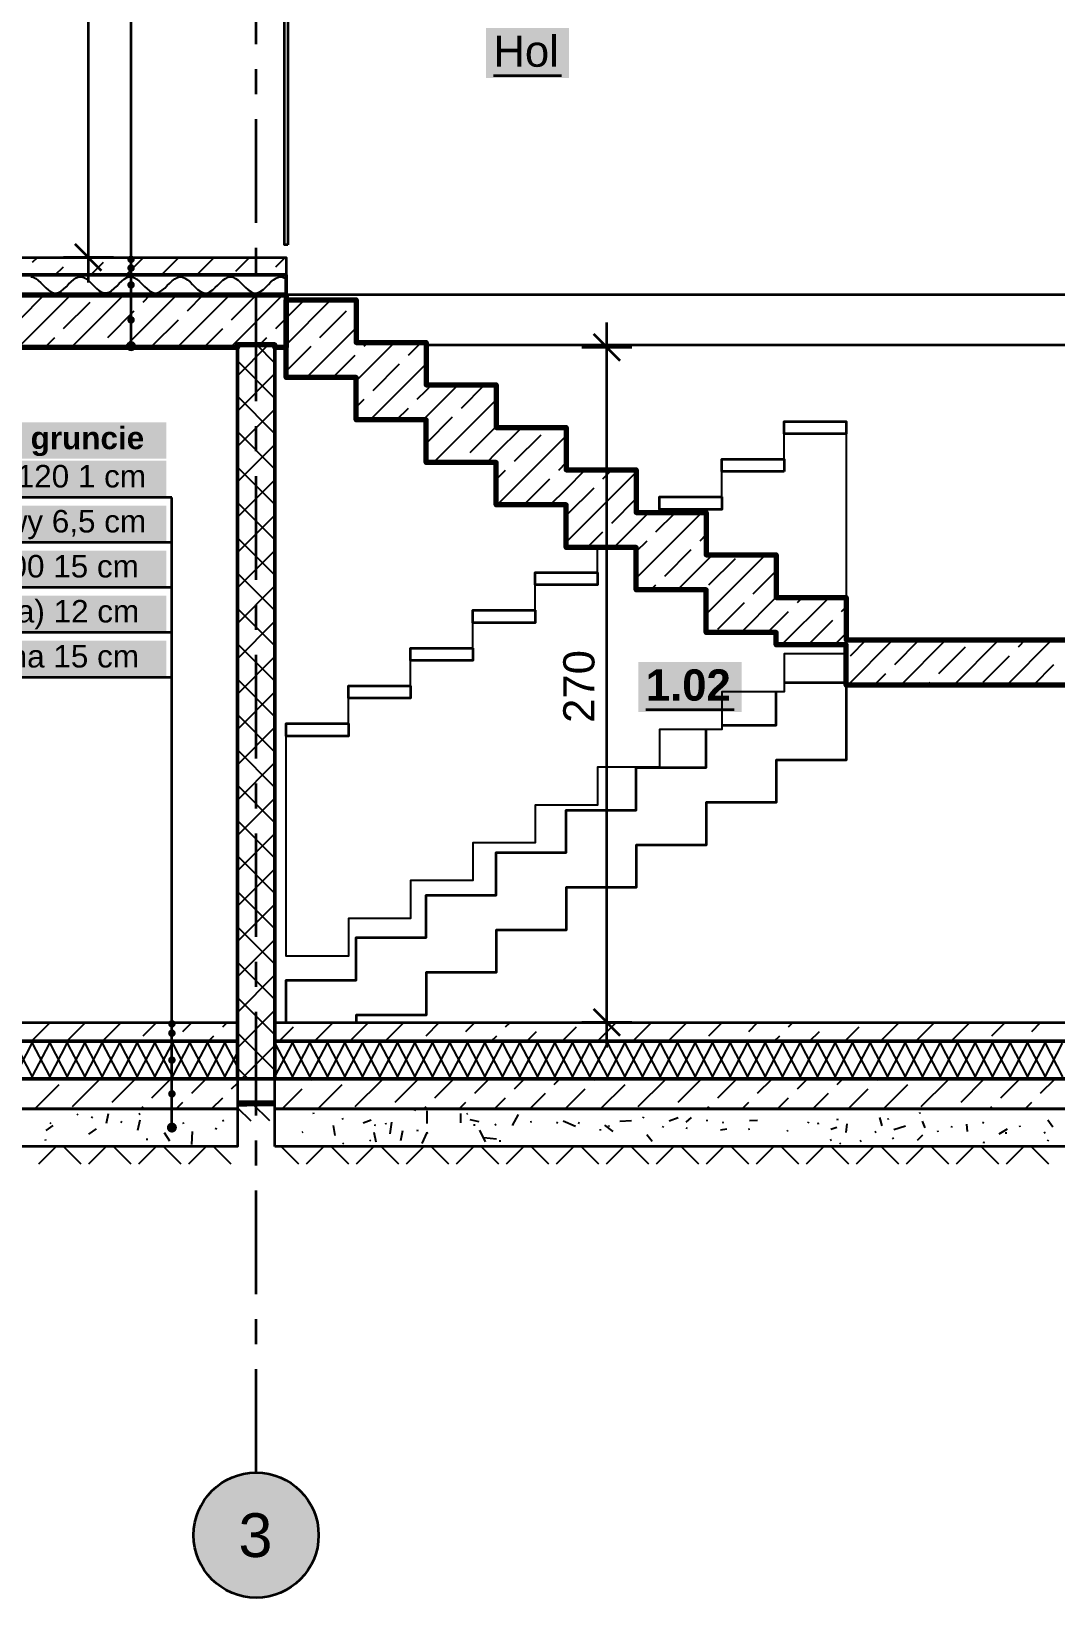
# Model space of a CAD drawing. Header units: metres. Extents: x -2.6 to 10.3, y -2.3 to 7.9.
# Drawn here: x 3.6 to 7.7, y -2.3 to 3.96 of the extents above; entities that cross this region are included whole.
import ezdxf

# ---------------------------------------------------------------- set-up
doc = ezdxf.new("R2010")
doc.units = ezdxf.units.M
doc.linetypes.add('PUNKTOWA', pattern=[10.5, 8.4, -1.05, 0, -1.05])
for name, color, linetype, lineweight in [('A-KRESKOWANIE', 8, 'Continuous', 18), ('A-MASKA', 7, 'Continuous', 18), ('A-OPISY', 2, 'Continuous', 25), ('A-OSIE', 1, 'PUNKTOWA', 25), ('A-POMIESZCZENIA', 2, 'Continuous', 25), ('A-SCIANY-DZIAL', 7, 'Continuous', 35), ('A-SCIANY-IZOL', 4, 'Continuous', 35), ('A-SCIANY-KONSTR', 7, 'Continuous', 50), ('A-STROPY', 7, 'Continuous', 50), ('A-TEREN', 32, 'Continuous', 50), ('A-WARSTWY', 8, 'Continuous', 25), ('A-WIDOK', 7, 'Continuous', 25), ('A-WYMIARY', 1, 'Continuous', 25)]:
    doc.layers.add(name, color=color, linetype=linetype, lineweight=lineweight)
doc.styles.add('PL_ARIAL', font='arial.ttf')
doc.styles.add('PL_ARIAL_B', font='arialbd.ttf')

msp = doc.modelspace()

# ---------------------------------------------------------------- hatches: boundary and pattern name
at = {"layer": 'A-MASKA', "true_color": 0xffffff}
for points in [[(2.2887, 2.2557), (4.1407, 2.2557), (4.1407, 2.4005), (2.2887, 2.4005)], [(2.4771, 2.1027), (4.1407, 2.1027), (4.1407, 2.2475), (2.4771, 2.2475)], [(2.4918, 1.9227), (4.1407, 1.9227), (4.1407, 2.0675), (2.4918, 2.0675)], [(1.7426, 1.7427), (4.1407, 1.7427), (4.1407, 1.8875), (1.7426, 1.8875)], [(1.7788, 1.5627), (4.1407, 1.5627), (4.1407, 1.7075), (1.7788, 1.7075)], [(1.7571, 1.3827), (4.1407, 1.3827), (4.1407, 1.5275), (1.7571, 1.5275)]]:
    msp.add_hatch(color=7, dxfattribs=at).paths.add_polyline_path(points)
at = {"layer": 'A-OPISY', "true_color": 0x000000}
for points in [[(4.015, 3.0525), (4.0145, 3.0564), (4.013, 3.06), (4.0106, 3.0631), (4.0075, 3.0655), (4.0039, 3.067), (4, 3.0675), (3.9961, 3.067), (3.9925, 3.0655), (3.9894, 3.0631), (3.987, 3.06), (3.9855, 3.0564), (3.985, 3.0525), (3.9855, 3.0486), (3.987, 3.045), (3.9894, 3.0419), (3.9925, 3.0395), (3.9961, 3.038), (4, 3.0375), (4.0039, 3.038), (4.0075, 3.0395), (4.0106, 3.0419), (4.013, 3.045), (4.0145, 3.0486)], [(4.015, 3.0175), (4.0145, 3.0214), (4.013, 3.025), (4.0106, 3.0281), (4.0075, 3.0305), (4.0039, 3.032), (4, 3.0325), (3.9961, 3.032), (3.9925, 3.0305), (3.9894, 3.0281), (3.987, 3.025), (3.9855, 3.0214), (3.985, 3.0175), (3.9855, 3.0136), (3.987, 3.01), (3.9894, 3.0069), (3.9925, 3.0045), (3.9961, 3.003), (4, 3.0025), (4.0039, 3.003), (4.0075, 3.0045), (4.0106, 3.0069), (4.013, 3.01), (4.0145, 3.0136)], [(4.015, 2.95), (4.0145, 2.9539), (4.013, 2.9575), (4.0106, 2.9606), (4.0075, 2.963), (4.0039, 2.9645), (4, 2.965), (3.9961, 2.9645), (3.9925, 2.963), (3.9894, 2.9606), (3.987, 2.9575), (3.9855, 2.9539), (3.985, 2.95), (3.9855, 2.9461), (3.987, 2.9425), (3.9894, 2.9394), (3.9925, 2.937), (3.9961, 2.9355), (4, 2.935), (4.0039, 2.9355), (4.0075, 2.937), (4.0106, 2.9394), (4.013, 2.9425), (4.0145, 2.9461)], [(4.015, 2.81), (4.0145, 2.8139), (4.013, 2.8175), (4.0106, 2.8206), (4.0075, 2.823), (4.0039, 2.8245), (4, 2.825), (3.9961, 2.8245), (3.9925, 2.823), (3.9894, 2.8206), (3.987, 2.8175), (3.9855, 2.8139), (3.985, 2.81), (3.9855, 2.8061), (3.987, 2.8025), (3.9894, 2.7994), (3.9925, 2.797), (3.9961, 2.7955), (4, 2.795), (4.0039, 2.7955), (4.0075, 2.797), (4.0106, 2.7994), (4.013, 2.8025), (4.0145, 2.8061)], [(4.02, 2.705), (4.0193, 2.7102), (4.0173, 2.715), (4.0141, 2.7191), (4.01, 2.7223), (4.0052, 2.7243), (4, 2.725), (3.9948, 2.7243), (3.99, 2.7223), (3.9859, 2.7191), (3.9827, 2.715), (3.9807, 2.7102), (3.98, 2.705), (3.9807, 2.6998), (3.9827, 2.695), (3.9859, 2.6909), (3.99, 2.6877), (3.9948, 2.6857), (4, 2.685), (4.0052, 2.6857), (4.01, 2.6877), (4.0141, 2.6909), (4.0173, 2.695), (4.0193, 2.6998)], [(4.1782, -0.005), (4.1777, -0.0011), (4.1762, 0.0025), (4.1738, 0.0056), (4.1707, 0.008), (4.1671, 0.0095), (4.1632, 0.01), (4.1593, 0.0095), (4.1557, 0.008), (4.1526, 0.0056), (4.1502, 0.0025), (4.1487, -0.0011), (4.1482, -0.005), (4.1487, -0.0089), (4.1502, -0.0125), (4.1526, -0.0156), (4.1557, -0.018), (4.1593, -0.0195), (4.1632, -0.02), (4.1671, -0.0195), (4.1707, -0.018), (4.1738, -0.0156), (4.1762, -0.0125), (4.1777, -0.0089)], [(4.1782, -0.0425), (4.1777, -0.0386), (4.1762, -0.035), (4.1738, -0.0319), (4.1707, -0.0295), (4.1671, -0.028), (4.1632, -0.0275), (4.1593, -0.028), (4.1557, -0.0295), (4.1526, -0.0319), (4.1502, -0.035), (4.1487, -0.0386), (4.1482, -0.0425), (4.1487, -0.0464), (4.1502, -0.05), (4.1526, -0.0531), (4.1557, -0.0555), (4.1593, -0.057), (4.1632, -0.0575), (4.1671, -0.057), (4.1707, -0.0555), (4.1738, -0.0531), (4.1762, -0.05), (4.1777, -0.0464)], [(4.1782, -0.15), (4.1777, -0.1461), (4.1762, -0.1425), (4.1738, -0.1394), (4.1707, -0.137), (4.1671, -0.1355), (4.1632, -0.135), (4.1593, -0.1355), (4.1557, -0.137), (4.1526, -0.1394), (4.1502, -0.1425), (4.1487, -0.1461), (4.1482, -0.15), (4.1487, -0.1539), (4.1502, -0.1575), (4.1526, -0.1606), (4.1557, -0.163), (4.1593, -0.1645), (4.1632, -0.165), (4.1671, -0.1645), (4.1707, -0.163), (4.1738, -0.1606), (4.1762, -0.1575), (4.1777, -0.1539)], [(4.1782, -0.285), (4.1777, -0.2811), (4.1762, -0.2775), (4.1738, -0.2744), (4.1707, -0.272), (4.1671, -0.2705), (4.1632, -0.27), (4.1593, -0.2705), (4.1557, -0.272), (4.1526, -0.2744), (4.1502, -0.2775), (4.1487, -0.2811), (4.1482, -0.285), (4.1487, -0.2889), (4.1502, -0.2925), (4.1526, -0.2956), (4.1557, -0.298), (4.1593, -0.2995), (4.1632, -0.3), (4.1671, -0.2995), (4.1707, -0.298), (4.1738, -0.2956), (4.1762, -0.2925), (4.1777, -0.2889)], [(4.1832, -0.42), (4.1825, -0.4148), (4.1805, -0.41), (4.1774, -0.4059), (4.1732, -0.4027), (4.1684, -0.4007), (4.1632, -0.4), (4.158, -0.4007), (4.1532, -0.4027), (4.1491, -0.4059), (4.1459, -0.41), (4.1439, -0.4148), (4.1432, -0.42), (4.1439, -0.4252), (4.1459, -0.43), (4.1491, -0.4341), (4.1532, -0.4373), (4.158, -0.4393), (4.1632, -0.44), (4.1684, -0.4393), (4.1732, -0.4373), (4.1774, -0.4341), (4.1805, -0.43), (4.1825, -0.4252)]]:
    msp.add_hatch(color=7, dxfattribs=at).paths.add_polyline_path(points)
at = {"layer": 'A-OSIE', "true_color": 0xffffff}
msp.add_hatch(color=7, dxfattribs=at).paths.add_polyline_path([(4.75, -2.05), (4.7479, -2.0174), (4.7415, -1.9853), (4.731, -1.9543), (4.7165, -1.925), (4.6983, -1.8978), (4.6768, -1.8732), (4.6522, -1.8517), (4.625, -1.8335), (4.5957, -1.819), (4.5647, -1.8085), (4.5326, -1.8021), (4.5, -1.8), (4.4674, -1.8021), (4.4353, -1.8085), (4.4043, -1.819), (4.375, -1.8335), (4.3478, -1.8517), (4.3232, -1.8732), (4.3017, -1.8978), (4.2835, -1.925), (4.269, -1.9543), (4.2585, -1.9853), (4.2521, -2.0174), (4.25, -2.05), (4.2521, -2.0826), (4.2585, -2.1147), (4.269, -2.1457), (4.2835, -2.175), (4.3017, -2.2022), (4.3232, -2.2268), (4.3478, -2.2483), (4.375, -2.2665), (4.4043, -2.281), (4.4353, -2.2915), (4.4674, -2.2979), (4.5, -2.3), (4.5326, -2.2979), (4.5647, -2.2915), (4.5957, -2.281), (4.625, -2.2665), (4.6522, -2.2483), (4.6768, -2.2268), (4.6983, -2.2022), (4.7165, -2.175), (4.731, -2.1457), (4.7415, -2.1147), (4.7479, -2.0826)])
at = {"layer": 'A-POMIESZCZENIA', "true_color": 0xffffff}
for points in [[(5.4187, 3.7775), (5.7513, 3.7775), (5.7513, 3.9775), (5.4187, 3.9775)], [(6.0282, 1.2425), (6.4418, 1.2425), (6.4418, 1.4425), (6.0282, 1.4425)]]:
    msp.add_hatch(color=7, dxfattribs=at).paths.add_polyline_path(points)

# ---------------------------------------------------------------- linework, layer by layer
at = {"layer": 'A-KRESKOWANIE', "lineweight": 25, "ltscale": 0.05}
for points in [[(3.6062, 3.0406), (3.6257, 3.06)], [(3.6971, 2.99), (3.73, 3.0229)], [(3.7653, 3.0582), (3.7671, 3.06)], [(3.8385, 2.99), (3.8891, 3.0406)], [(3.9799, 2.99), (4.0482, 3.0582)], [(4.1214, 2.99), (4.1914, 3.06)], [(4.2628, 2.99), (4.3328, 3.06)], [(4.4194, 3.0052), (4.4742, 3.06)], [(4.5785, 3.0229), (4.6156, 3.06)], [(3.5986, 2.9825), (3.6087, 2.9805), (3.6188, 2.9755), (3.6289, 2.9679), (3.6391, 2.9585), (3.6492, 2.9483), (3.6593, 2.9382), (3.6694, 2.9294), (3.6795, 2.9226), (3.6896, 2.9185), (3.6997, 2.9176), (3.7098, 2.9199), (3.72, 2.9253), (3.7301, 2.9331), (3.7402, 2.9426), (3.7503, 2.9529), (3.7604, 2.9628), (3.7705, 2.9715), (3.7806, 2.978), (3.7908, 2.9818), (3.8009, 2.9823), (3.811, 2.9796), (3.8211, 2.974), (3.8312, 2.9659), (3.8413, 2.9563), (3.8514, 2.946), (3.8615, 2.9361), (3.8717, 2.9276), (3.8818, 2.9214), (3.8919, 2.918), (3.902, 2.9178), (3.9121, 2.9209), (3.9222, 2.9268), (3.9323, 2.9351), (3.9424, 2.9449), (3.9526, 2.9551), (3.9627, 2.9649), (3.9728, 2.9732), (3.9829, 2.9791), (3.993, 2.9822), (4.0031, 2.982), (4.0132, 2.9786), (4.0233, 2.9724), (4.0335, 2.9639), (4.0436, 2.954), (4.0537, 2.9437), (4.0638, 2.9341), (4.0739, 2.926), (4.084, 2.9204), (4.0941, 2.9177), (4.1042, 2.9182), (4.1144, 2.922), (4.1245, 2.9285), (4.1346, 2.9372), (4.1447, 2.9471), (4.1548, 2.9574), (4.1649, 2.9669), (4.175, 2.9747), (4.1852, 2.9801), (4.1953, 2.9824), (4.2054, 2.9815), (4.2155, 2.9774), (4.2256, 2.9706), (4.2357, 2.9618), (4.2458, 2.9517), (4.2559, 2.9415), (4.2661, 2.9321), (4.2762, 2.9245), (4.2863, 2.9195), (4.2964, 2.9175), (4.3065, 2.9188), (4.3166, 2.9232), (4.3267, 2.9303), (4.3368, 2.9393), (4.347, 2.9494), (4.3571, 2.9596), (4.3672, 2.9688), (4.3773, 2.9762), (4.3874, 2.9809), (4.3975, 2.9825), (4.4076, 2.9809), (4.4177, 2.9761), (4.4279, 2.9688), (4.438, 2.9596), (4.4481, 2.9494), (4.4582, 2.9393), (4.4683, 2.9302), (4.4784, 2.9232), (4.4885, 2.9188), (4.4986, 2.9175), (4.5088, 2.9195), (4.5189, 2.9246), (4.529, 2.9321), (4.5391, 2.9415), (4.5492, 2.9517), (4.5593, 2.9618), (4.5694, 2.9707), (4.5795, 2.9775), (4.5897, 2.9815), (4.5998, 2.9824), (4.6099, 2.9801), (4.62, 2.9747)], [(3.5485, 2.7), (3.7585, 2.91)], [(3.5532, 2.8107), (3.6525, 2.91)], [(3.7607, 2.7), (3.9707, 2.91)], [(3.9728, 2.7), (4.1828, 2.91)], [(4.0482, 2.8815), (4.0767, 2.91)], [(4.1849, 2.7), (4.3949, 2.91)], [(4.225, 2.8461), (4.2889, 2.91)], [(4.3971, 2.7), (4.6071, 2.91)], [(4.4017, 2.8107), (4.501, 2.91)], [(4.62, 2.7108), (4.7992, 2.89)], [(4.8967, 2.8815), (4.9, 2.8847)], [(3.73, 2.7754), (3.8361, 2.8815)], [(3.9068, 2.74), (4.0128, 2.8461)], [(4.62, 2.8169), (4.6846, 2.8815)], [(4.7553, 2.74), (4.8614, 2.8461)], [(4.0835, 2.7047), (4.1896, 2.8107)], [(4.291, 2.7), (4.3664, 2.7754)], [(4.5785, 2.7754), (4.62, 2.8169)], [(4.7013, 2.58), (4.9, 2.7787)], [(3.6546, 2.7), (3.6946, 2.74)], [(3.8667, 2.7), (3.8714, 2.7047)], [(4.425, 2.5865), (4.5485, 2.71)], [(4.575, 2.6375), (4.5025, 2.71)], [(4.5131, 2.71), (4.5432, 2.74)], [(4.6092, 2.7), (4.62, 2.7108)], [(4.62, 2.6047), (4.7199, 2.7047)], [(4.9, 2.5665), (5.0535, 2.72)], [(4.9321, 2.7047), (4.9474, 2.72)], [(5.1088, 2.6693), (5.1595, 2.72)], [(4.575, 2.4961), (4.425, 2.6461)], [(4.8074, 2.58), (4.8967, 2.6693)], [(4.9556, 2.41), (5.18, 2.6344)], [(4.9674, 2.5279), (5.0735, 2.634)], [(4.425, 2.4451), (4.575, 2.5951)], [(5.1442, 2.4926), (5.18, 2.5283)], [(5.18, 2.4223), (5.3077, 2.55)], [(5.18, 2.5283), (5.2017, 2.55)], [(5.321, 2.4572), (5.4138, 2.55)], [(4.575, 2.3546), (4.425, 2.5046)], [(4.425, 2.3037), (4.575, 2.4537)], [(4.9, 2.4605), (4.9321, 2.4926)], [(5.0617, 2.41), (5.1088, 2.4572)], [(5.2098, 2.24), (5.46, 2.4902)], [(5.1677, 2.41), (5.18, 2.4223)], [(5.18, 2.3162), (5.2856, 2.4218)], [(5.3563, 2.2804), (5.46, 2.3841)], [(4.575, 2.2132), (4.425, 2.3632)], [(5.46, 2.278), (5.562, 2.38)], [(5.4641, 2.07), (5.74, 2.3459)], [(5.5331, 2.2451), (5.6392, 2.3511)], [(4.425, 2.1623), (4.575, 2.3123)], [(5.422, 2.24), (5.46, 2.278)], [(4.575, 2.0718), (4.425, 2.2218)], [(5.3159, 2.24), (5.321, 2.2451)], [(5.46, 2.172), (5.4978, 2.2097)], [(5.7099, 2.2097), (5.74, 2.2398)], [(5.74, 2.1338), (5.8162, 2.21)], [(5.74, 1.9216), (6.02, 2.2016)], [(5.8867, 2.1744), (5.9223, 2.21)], [(4.425, 2.0208), (4.575, 2.1708)], [(5.5702, 2.07), (5.6745, 2.1744)], [(5.6762, 2.07), (5.74, 2.1338)], [(5.7452, 2.0329), (5.8513, 2.139)], [(4.575, 1.9304), (4.425, 2.0804)], [(5.922, 1.9976), (6.02, 2.0956)], [(4.425, 1.8794), (4.575, 2.0294)], [(6.02, 1.7774), (6.2826, 2.04)], [(6.02, 1.9895), (6.0705, 2.04)], [(6.0988, 1.9622), (6.1766, 2.04)], [(5.8244, 1.9), (5.8867, 1.9622)], [(5.9305, 1.9), (6.02, 1.9895)], [(6.2756, 1.9269), (6.3, 1.9513)], [(4.575, 1.789), (4.425, 1.939)], [(4.425, 1.738), (4.575, 1.888)], [(6.02, 1.8834), (6.0634, 1.9269)], [(6.1342, 1.7854), (6.2402, 1.8915)], [(6.1848, 1.73), (6.3, 1.8452)], [(6.3, 1.6331), (6.5369, 1.87)], [(6.3, 1.8452), (6.3248, 1.87)], [(6.3109, 1.7501), (6.417, 1.8562)], [(4.575, 1.6475), (4.425, 1.7975)], [(6.4877, 1.7147), (6.58, 1.807)], [(4.425, 1.5966), (4.575, 1.7466)], [(6.0787, 1.73), (6.0988, 1.7501)], [(6.439, 1.56), (6.58, 1.701)], [(6.6012, 1.51), (6.7912, 1.7)], [(6.6645, 1.6794), (6.6851, 1.7)], [(4.575, 1.5061), (4.425, 1.6561)], [(6.3463, 1.5733), (6.4523, 1.6794)], [(6.58, 1.5949), (6.6291, 1.644)], [(6.8413, 1.644), (6.86, 1.6628)], [(4.425, 1.4552), (4.575, 1.6052)], [(6.5451, 1.56), (6.58, 1.5949)], [(6.7072, 1.51), (6.8059, 1.6087)], [(4.575, 1.3647), (4.425, 1.5147)], [(6.8133, 1.51), (6.86, 1.5567)], [(6.8654, 1.35), (7.0454, 1.53)], [(6.8766, 1.4672), (6.9394, 1.53)], [(7.0534, 1.4319), (7.1515, 1.53)], [(7.0776, 1.35), (7.2576, 1.53)], [(7.2897, 1.35), (7.4697, 1.53)], [(7.5018, 1.35), (7.6818, 1.53)], [(7.5484, 1.5026), (7.5758, 1.53)], [(4.425, 1.3137), (4.575, 1.4637)], [(7.2302, 1.3965), (7.3362, 1.5026)], [(7.4069, 1.3612), (7.513, 1.4672)], [(6.9715, 1.35), (7.018, 1.3965)], [(7.6079, 1.35), (7.6898, 1.4319)], [(4.575, 1.2233), (4.425, 1.3733)], [(4.425, 1.1723), (4.575, 1.3223)], [(7.1836, 1.35), (7.1948, 1.3612)], [(4.575, 1.0819), (4.425, 1.2319)], [(4.425, 1.0309), (4.575, 1.1809)], [(4.575, 0.9404), (4.425, 1.0904)], [(4.425, 0.8895), (4.575, 1.0395)], [(4.575, 0.799), (4.425, 0.949)], [(4.425, 0.748), (4.575, 0.898)], [(4.575, 0.6576), (4.425, 0.8076)], [(4.425, 0.6066), (4.575, 0.7566)], [(4.575, 0.5162), (4.425, 0.6662)], [(4.425, 0.4652), (4.575, 0.6152)], [(4.575, 0.3747), (4.425, 0.5247)], [(4.425, 0.3238), (4.575, 0.4738)], [(4.575, 0.2333), (4.425, 0.3833)], [(4.425, 0.1824), (4.575, 0.3324)], [(4.575, 0.0919), (4.425, 0.2419)], [(4.425, 0.0409), (4.575, 0.1909)], [(4.575, -0.0495), (4.425, 0.1005)], [(3.7434, -0.075), (3.8184, 0)], [(3.8891, -0.0707), (3.9598, 0)], [(4.0482, -0.053), (4.1012, 0)], [(4.2073, -0.0354), (4.2426, 0)], [(4.3664, -0.0177), (4.3841, 0)], [(4.425, -0.1005), (4.575, 0.0495)], [(4.8747, -0.075), (4.9497, 0)], [(5.0205, -0.0707), (5.0912, 0)], [(5.1796, -0.053), (5.2326, 0)], [(5.3387, -0.0354), (5.374, 0)], [(5.4978, -0.0177), (5.5154, 0)], [(5.6569, 0), (5.6569, 0)], [(6.0061, -0.075), (6.0811, 0)], [(6.1518, -0.0707), (6.2225, 0)], [(6.3109, -0.053), (6.364, 0)], [(6.47, -0.0354), (6.5054, 0)], [(6.6291, -0.0177), (6.6468, 0)], [(6.7882, 0), (6.7882, 0)], [(6.9961, -0.075), (7.0711, 0)], [(7.1375, -0.075), (7.2125, 0)], [(7.2832, -0.0707), (7.3539, 0)], [(7.4423, -0.053), (7.4953, 0)], [(7.6014, -0.0354), (7.6368, 0)], [(3.602, -0.075), (3.677, 0)], [(4.3091, -0.075), (4.331, -0.053)], [(4.575, -0.1909), (4.425, -0.0409)], [(4.5919, -0.075), (4.6492, -0.0177)], [(4.7333, -0.075), (4.8083, 0)], [(5.4404, -0.075), (5.4624, -0.053)], [(5.5819, -0.075), (5.6215, -0.0354)], [(5.7233, -0.075), (5.7806, -0.0177)], [(5.8647, -0.075), (5.9397, 0)], [(6.5718, -0.075), (6.5938, -0.053)], [(6.7132, -0.075), (6.7529, -0.0354)], [(6.8546, -0.075), (6.912, -0.0177)], [(3.535, -0.0825), (3.605, -0.2175), (3.675, -0.0825), (3.745, -0.2175), (3.815, -0.0825), (3.885, -0.2175), (3.955, -0.0825), (4.025, -0.2175), (4.095, -0.0825), (4.165, -0.2175), (4.235, -0.0825), (4.305, -0.2175), (4.375, -0.0825), (4.425, -0.1789)], [(3.535, -0.2175), (3.605, -0.0825), (3.675, -0.2175), (3.745, -0.0825), (3.815, -0.2175), (3.885, -0.0825), (3.955, -0.2175), (4.025, -0.0825), (4.095, -0.2175), (4.165, -0.0825), (4.235, -0.2175), (4.305, -0.0825), (4.375, -0.2175), (4.425, -0.1211)], [(4.1676, -0.075), (4.1719, -0.0707)], [(4.4419, -0.225), (4.575, -0.0919)], [(4.575, -0.2175), (4.645, -0.0825), (4.715, -0.2175), (4.785, -0.0825), (4.855, -0.2175), (4.925, -0.0825), (4.995, -0.2175), (5.065, -0.0825), (5.135, -0.2175), (5.205, -0.0825), (5.275, -0.2175), (5.345, -0.0825), (5.415, -0.2175), (5.485, -0.0825), (5.555, -0.2175), (5.625, -0.0825), (5.695, -0.2175), (5.765, -0.0825), (5.835, -0.2175), (5.905, -0.0825), (5.975, -0.2175), (6.045, -0.0825), (6.115, -0.2175), (6.185, -0.0825), (6.255, -0.2175), (6.325, -0.0825), (6.395, -0.2175), (6.465, -0.0825), (6.535, -0.2175), (6.605, -0.0825), (6.675, -0.2175), (6.745, -0.0825), (6.815, -0.2175), (6.885, -0.0825), (6.955, -0.2175), (7.025, -0.0825), (7.095, -0.2175), (7.165, -0.0825), (7.235, -0.2175), (7.305, -0.0825), (7.375, -0.2175), (7.445, -0.0825), (7.515, -0.2175), (7.585, -0.0825), (7.655, -0.2175), (7.725, -0.0825)], [(4.575, -0.0825), (4.645, -0.2175), (4.715, -0.0825), (4.785, -0.2175), (4.855, -0.0825), (4.925, -0.2175), (4.995, -0.0825), (5.065, -0.2175), (5.135, -0.0825), (5.205, -0.2175), (5.275, -0.0825), (5.345, -0.2175), (5.415, -0.0825), (5.485, -0.2175), (5.555, -0.0825), (5.625, -0.2175), (5.695, -0.0825), (5.765, -0.2175), (5.835, -0.0825), (5.905, -0.2175), (5.975, -0.0825), (6.045, -0.2175), (6.115, -0.0825), (6.185, -0.2175), (6.255, -0.0825), (6.325, -0.2175), (6.395, -0.0825), (6.465, -0.2175), (6.535, -0.0825), (6.605, -0.2175), (6.675, -0.0825), (6.745, -0.2175), (6.815, -0.0825), (6.885, -0.2175), (6.955, -0.0825), (7.025, -0.2175), (7.095, -0.0825), (7.165, -0.2175), (7.235, -0.0825), (7.305, -0.2175), (7.375, -0.0825), (7.445, -0.2175), (7.515, -0.0825), (7.585, -0.2175), (7.655, -0.0825), (7.725, -0.2175)], [(5.299, -0.075), (5.3033, -0.0707)], [(6.4304, -0.075), (6.4347, -0.0707)], [(7.5618, -0.075), (7.566, -0.0707)], [(4.4676, -0.225), (4.425, -0.1824)], [(3.6148, -0.345), (3.7123, -0.2475)], [(3.7653, -0.3359), (3.8714, -0.2298)], [(3.9244, -0.3182), (4.0176, -0.225)], [(4.0835, -0.3005), (4.1591, -0.225)], [(4.2426, -0.2828), (4.3005, -0.225)], [(4.4017, -0.2652), (4.425, -0.2419)], [(4.575, -0.2333), (4.5833, -0.225)], [(4.7199, -0.2298), (4.7247, -0.225)], [(4.7462, -0.345), (4.8437, -0.2475)], [(4.8967, -0.3359), (5.0028, -0.2298)], [(5.0558, -0.3182), (5.149, -0.225)], [(5.2149, -0.3005), (5.2904, -0.225)], [(5.374, -0.2828), (5.4319, -0.225)], [(5.5331, -0.2652), (5.5733, -0.225)], [(5.6922, -0.2475), (5.7147, -0.225)], [(5.8513, -0.2298), (5.8561, -0.225)], [(5.8775, -0.345), (5.9751, -0.2475)], [(6.0281, -0.3359), (6.1342, -0.2298)], [(6.1872, -0.3182), (6.2804, -0.225)], [(6.3463, -0.3005), (6.4218, -0.225)], [(6.5054, -0.2828), (6.5632, -0.225)], [(6.6645, -0.2652), (6.7046, -0.225)], [(6.8236, -0.2475), (6.8461, -0.225)], [(6.9827, -0.2298), (6.9875, -0.225)], [(7.0089, -0.345), (7.1064, -0.2475)], [(7.1595, -0.3359), (7.2655, -0.2298)], [(7.3186, -0.3182), (7.4118, -0.225)], [(7.4777, -0.3005), (7.5532, -0.225)], [(7.6368, -0.2828), (7.6946, -0.225)], [(4.3219, -0.345), (4.3664, -0.3005)], [(4.6047, -0.345), (4.6846, -0.2652)], [(5.4533, -0.345), (5.4978, -0.3005)], [(5.5947, -0.345), (5.6569, -0.2828)], [(5.7361, -0.345), (5.816, -0.2652)], [(6.5846, -0.345), (6.6291, -0.3005)], [(6.7261, -0.345), (6.7882, -0.2828)], [(6.8675, -0.345), (6.9473, -0.2652)], [(3.7881, -0.371), (3.7838, -0.3668)], [(3.9014, -0.4029), (3.9102, -0.3633)], [(4.0309, -0.3666), (4.0361, -0.3636)], [(4.0391, -0.345), (4.0482, -0.3359)], [(4.1805, -0.345), (4.2073, -0.3182)], [(4.48, -0.3944), (4.425, -0.3404)], [(4.555, -0.3936), (4.4836, -0.3236)], [(4.7312, -0.3669), (4.7298, -0.3611)], [(5.1342, -0.3534), (5.1371, -0.3482)], [(5.1704, -0.345), (5.1796, -0.3359)], [(5.1845, -0.4043), (5.184, -0.3532)], [(5.3119, -0.345), (5.3387, -0.3182)], [(5.318, -0.4015), (5.3181, -0.3633)], [(5.3421, -0.367), (5.3469, -0.3635)], [(5.525, -0.4121), (5.5497, -0.3675)], [(6.3018, -0.345), (6.3109, -0.3359)], [(6.4432, -0.345), (6.47, -0.3182)], [(7.1554, -0.3656), (7.1546, -0.3596)], [(7.4332, -0.345), (7.4423, -0.3359)], [(7.5746, -0.345), (7.6014, -0.3182)], [(3.6602, -0.432), (3.6882, -0.4122)], [(3.6809, -0.4054), (3.6764, -0.4015)], [(3.8313, -0.4461), (3.8621, -0.4252)], [(3.8423, -0.3812), (3.8453, -0.376)], [(3.9638, -0.4002), (3.9595, -0.396)], [(4.0266, -0.4297), (4.0363, -0.3886)], [(4.1601, -0.3796), (4.1657, -0.3775)], [(4.2107, -0.4054), (4.2085, -0.3998)], [(4.2435, -0.4881), (4.2456, -0.4356)], [(4.3392, -0.427), (4.3418, -0.4216)], [(4.3655, -0.3926), (4.3708, -0.3897)], [(4.6835, -0.44), (4.6886, -0.4369)], [(4.8157, -0.451), (4.8097, -0.4112)], [(4.8483, -0.3883), (4.8457, -0.3829)], [(4.9275, -0.4015), (4.9605, -0.3886)], [(4.9791, -0.411), (4.9732, -0.4102)], [(5.0195, -0.4082), (5.0183, -0.4023)], [(5.0356, -0.4449), (5.0432, -0.399)], [(5.0793, -0.4723), (5.0871, -0.4319)], [(5.1463, -0.4351), (5.1449, -0.4293)], [(5.3914, -0.3972), (5.3561, -0.3887)], [(5.3698, -0.409), (5.3758, -0.4085)], [(5.4172, -0.4764), (5.3951, -0.4304)], [(5.4539, -0.409), (5.4593, -0.4064)], [(5.5966, -0.3975), (5.6025, -0.3962)], [(5.7068, -0.4028), (5.7015, -0.4)], [(5.7767, -0.4157), (5.7281, -0.3937)], [(5.7936, -0.4035), (5.788, -0.4012)], [(5.8764, -0.4317), (5.8774, -0.4258)], [(5.9275, -0.4362), (5.8942, -0.4107)], [(5.9121, -0.4167), (5.9098, -0.4111)], [(5.9546, -0.3941), (6.0006, -0.3914)], [(6.0482, -0.3822), (6.0509, -0.3768)], [(6.1261, -0.4198), (6.1289, -0.4145)], [(6.151, -0.3926), (6.1882, -0.3796)], [(6.2252, -0.4241), (6.2195, -0.4222)], [(6.2197, -0.3978), (6.241, -0.3796)], [(6.3033, -0.3944), (6.3035, -0.3884)], [(6.3568, -0.4284), (6.3821, -0.4244)], [(6.3646, -0.3991), (6.3706, -0.3985)], [(6.4682, -0.4262), (6.474, -0.4244)], [(6.4728, -0.3917), (6.5048, -0.3908)], [(6.6229, -0.4348), (6.6263, -0.4298)], [(6.7074, -0.4021), (6.71, -0.3966)], [(6.7454, -0.4037), (6.7511, -0.4019)], [(6.7983, -0.4269), (6.8227, -0.4177)], [(6.8267, -0.3914), (6.8252, -0.3856)], [(6.859, -0.4394), (6.8634, -0.4046)], [(6.9735, -0.438), (6.9788, -0.4353)], [(7.003, -0.4135), (6.9935, -0.3794)], [(7.0288, -0.3895), (7.0271, -0.3837)], [(7.0497, -0.4281), (7.0961, -0.4131)], [(7.1748, -0.4208), (7.1648, -0.3938)], [(7.2277, -0.4382), (7.2264, -0.4324)], [(7.2803, -0.4195), (7.2832, -0.4143)], [(7.3447, -0.4362), (7.3414, -0.4068)], [(7.4096, -0.4022), (7.4043, -0.3993)], [(7.4716, -0.4449), (7.5042, -0.4247)], [(7.499, -0.4445), (7.499, -0.4385)], [(7.5556, -0.4187), (7.5537, -0.413)], [(7.6545, -0.443), (7.6515, -0.4378)], [(7.6853, -0.4179), (7.666, -0.3898)], [(3.7004, -0.495), (3.6296, -0.5657)], [(3.6576, -0.4716), (3.6596, -0.466)], [(3.8004, -0.5657), (3.7296, -0.495)], [(3.9004, -0.495), (3.8296, -0.5657)], [(4.0004, -0.5657), (3.9296, -0.495)], [(4.1004, -0.495), (4.0296, -0.5657)], [(4.0667, -0.4681), (4.0608, -0.4673)], [(4.2004, -0.5657), (4.1296, -0.495)], [(4.1547, -0.474), (4.1338, -0.4415)], [(4.3004, -0.495), (4.2296, -0.5657)], [(4.4004, -0.5657), (4.3296, -0.495)], [(4.6704, -0.5657), (4.5996, -0.495)], [(4.7704, -0.495), (4.6996, -0.5657)], [(4.8704, -0.5657), (4.7996, -0.495)], [(4.8514, -0.4861), (4.8469, -0.482)], [(4.9704, -0.495), (4.8996, -0.5657)], [(4.9543, -0.4731), (4.9584, -0.4687)], [(4.9805, -0.478), (4.9726, -0.4397)], [(5.0704, -0.5657), (4.9996, -0.495)], [(5.1704, -0.495), (5.0996, -0.5657)], [(5.1644, -0.4831), (5.1836, -0.4403)], [(5.1823, -0.4415), (5.1879, -0.4394)], [(5.2704, -0.5657), (5.1996, -0.495)], [(5.3704, -0.495), (5.2996, -0.5657)], [(5.4704, -0.5657), (5.3996, -0.495)], [(5.461, -0.4667), (5.4108, -0.4611)], [(5.4724, -0.4736), (5.4783, -0.4724)], [(5.5704, -0.495), (5.4996, -0.5657)], [(5.6704, -0.5657), (5.5996, -0.495)], [(5.7704, -0.495), (5.6996, -0.5657)], [(5.8704, -0.5657), (5.7996, -0.495)], [(5.9704, -0.495), (5.8996, -0.5657)], [(6.0704, -0.5657), (5.9996, -0.495)], [(6.0834, -0.4752), (6.0624, -0.4492)], [(6.1704, -0.495), (6.0996, -0.5657)], [(6.2704, -0.5657), (6.1996, -0.495)], [(6.3704, -0.495), (6.2996, -0.5657)], [(6.4704, -0.5657), (6.3996, -0.495)], [(6.5704, -0.495), (6.4996, -0.5657)], [(6.6704, -0.5657), (6.5996, -0.495)], [(6.7704, -0.495), (6.6996, -0.5657)], [(6.796, -0.4708), (6.8012, -0.4678)], [(6.8704, -0.5657), (6.7996, -0.495)], [(6.8381, -0.4866), (6.8337, -0.4825)], [(6.9704, -0.495), (6.8996, -0.5657)], [(6.9203, -0.4765), (6.9159, -0.4723)], [(7.0704, -0.5657), (6.9996, -0.495)], [(7.0449, -0.4644), (7.0497, -0.4608)], [(7.1704, -0.495), (7.0996, -0.5657)], [(7.1445, -0.4709), (7.1665, -0.4491)], [(7.2704, -0.5657), (7.1996, -0.495)], [(7.3704, -0.495), (7.2996, -0.5657)], [(7.4704, -0.5657), (7.3996, -0.495)], [(7.4133, -0.4814), (7.4076, -0.4797)], [(7.5704, -0.495), (7.4996, -0.5657)], [(7.6704, -0.5657), (7.5996, -0.495)], [(7.6662, -0.4749), (7.6679, -0.4691)]]:
    msp.add_lwpolyline(points, dxfattribs=at)
at = {"layer": 'A-OPISY', "lineweight": 35, "ltscale": 0.05}
for points in [[(4, 2.705), (4, 4.26)], [(4.1632, 2.1), (1.7001, 2.1)], [(4.1632, 1.2), (4.1632, 2.1)], [(4.1632, 1.92), (1.7001, 1.92)], [(4.1632, 1.74), (1.7001, 1.74)], [(4.1632, 1.56), (1.7001, 1.56)], [(4.1632, 1.38), (1.7001, 1.38)], [(4.1632, -0.42), (4.1632, 1.2)]]:
    msp.add_lwpolyline(points, dxfattribs=at)
at = {"layer": 'A-OSIE', "linetype": 'PUNKTOWA', "lineweight": 35, "ltscale": 0.049296, "flags": 128}
msp.add_lwpolyline([(4.5, -1.8), (4.5, 7.4135)], dxfattribs=at)
at = {"layer": 'A-OSIE', "linetype": 'Continuous', "lineweight": 35, "ltscale": 0.05}
msp.add_circle((4.5, -2.05), 0.25, dxfattribs=at)
at = {"layer": 'A-POMIESZCZENIA', "lineweight": 35, "ltscale": 0.05}
for points in [[(5.4487, 3.7875), (5.7213, 3.7875)], [(6.0582, 1.2525), (6.4118, 1.2525)]]:
    msp.add_lwpolyline(points, dxfattribs=at)
at = {"layer": 'A-SCIANY-DZIAL', "lineweight": 50, "ltscale": 0.05}
msp.add_lwpolyline([(4.425, -0.225), (4.425, -0.225), (4.425, 2.71), (4.425, 2.71), (4.425, 2.71), (4.425, 2.71), (4.575, 2.71), (4.575, 2.71), (4.575, 2.71), (4.575, 2.71), (4.575, 2.71), (4.575, -0.225), (4.575, -0.225), (4.575, -0.225), (4.575, -0.225), (4.575, -0.225), (4.425, -0.225)], close=True, dxfattribs=at)
at = {"layer": 'A-SCIANY-IZOL', "lineweight": 50, "ltscale": 0.05}
for points in [[(3.275, 2.91), (3.275, 2.91), (3.275, 2.99), (3.275, 2.99), (3.275, 2.99), (4.62, 2.99), (4.62, 2.99), (4.62, 2.99), (4.62, 2.91), (4.62, 2.91), (4.62, 2.91), (3.275, 2.91)], [(0.105, -0.075), (0.105, -0.075), (0.105, -0.075), (4.425, -0.075), (4.425, -0.075), (4.425, -0.075), (4.425, -0.225), (4.425, -0.225), (4.425, -0.225), (0.105, -0.225), (0.105, -0.225), (0.105, -0.225)], [(4.575, -0.075), (4.575, -0.075), (4.575, -0.075), (7.895, -0.075), (7.895, -0.075), (7.895, -0.075), (7.895, -0.225), (7.895, -0.225), (7.895, -0.225), (4.575, -0.225), (4.575, -0.225), (4.575, -0.225)]]:
    msp.add_lwpolyline(points, close=True, dxfattribs=at)
at = {"layer": 'A-SCIANY-KONSTR', "lineweight": 70, "ltscale": 0.05}
msp.add_lwpolyline([(7.895, 1.35), (6.86, 1.35), (6.86, 1.35), (6.86, 1.35), (6.86, 1.51), (6.86, 1.51), (6.86, 1.51), (6.86, 1.51), (6.86, 1.51), (6.86, 1.51), (6.86, 1.51), (6.86, 1.51), (6.86, 1.51), (6.86, 1.51), (6.86, 1.51), (6.86, 1.51), (6.86, 1.51), (6.86, 1.51), (6.86, 1.51), (6.86, 1.51), (6.86, 1.51), (6.58, 1.51), (6.58, 1.51), (6.58, 1.51), (6.58, 1.56), (6.58, 1.56), (6.58, 1.56), (6.58, 1.56), (6.58, 1.56), (6.58, 1.56), (6.58, 1.56), (6.58, 1.56), (6.58, 1.56), (6.58, 1.56), (6.58, 1.56), (6.58, 1.56), (6.58, 1.56), (6.58, 1.56), (6.58, 1.56), (6.58, 1.56), (6.58, 1.56), (6.3, 1.56), (6.3, 1.56), (6.3, 1.56), (6.3, 1.73), (6.3, 1.73), (6.3, 1.73), (6.3, 1.73), (6.3, 1.73), (6.3, 1.73), (6.3, 1.73), (6.3, 1.73), (6.3, 1.73), (6.3, 1.73), (6.3, 1.73), (6.3, 1.73), (6.3, 1.73), (6.3, 1.73), (6.3, 1.73), (6.3, 1.73), (6.3, 1.73), (6.02, 1.73), (6.02, 1.73), (6.02, 1.73), (6.02, 1.9), (6.02, 1.9), (6.02, 1.9), (6.02, 1.9), (6.02, 1.9), (6.02, 1.9), (6.02, 1.9), (6.02, 1.9), (6.02, 1.9), (6.02, 1.9), (6.02, 1.9), (6.02, 1.9), (6.02, 1.9), (6.02, 1.9), (6.02, 1.9), (6.02, 1.9), (6.02, 1.9), (5.74, 1.9), (5.74, 1.9), (5.74, 1.9), (5.74, 2.07), (5.74, 2.07), (5.74, 2.07), (5.74, 2.07), (5.74, 2.07), (5.74, 2.07), (5.74, 2.07), (5.74, 2.07), (5.74, 2.07), (5.74, 2.07), (5.74, 2.07), (5.74, 2.07), (5.74, 2.07), (5.74, 2.07), (5.74, 2.07), (5.74, 2.07), (5.74, 2.07), (5.46, 2.07), (5.46, 2.07), (5.46, 2.07), (5.46, 2.24), (5.46, 2.24), (5.46, 2.24), (5.46, 2.24), (5.46, 2.24), (5.46, 2.24), (5.46, 2.24), (5.46, 2.24), (5.46, 2.24), (5.46, 2.24), (5.46, 2.24), (5.46, 2.24), (5.46, 2.24), (5.46, 2.24), (5.46, 2.24), (5.46, 2.24), (5.46, 2.24), (5.18, 2.24), (5.18, 2.24), (5.18, 2.24), (5.18, 2.41), (5.18, 2.41), (5.18, 2.41), (5.18, 2.41), (5.18, 2.41), (5.18, 2.41), (5.18, 2.41), (5.18, 2.41), (5.18, 2.41), (5.18, 2.41), (5.18, 2.41), (5.18, 2.41), (5.18, 2.41), (5.18, 2.41), (5.18, 2.41), (5.18, 2.41), (5.18, 2.41), (4.9, 2.41), (4.9, 2.41), (4.9, 2.41), (4.9, 2.58), (4.9, 2.58), (4.9, 2.58), (4.9, 2.58), (4.9, 2.58), (4.9, 2.58), (4.9, 2.58), (4.9, 2.58), (4.9, 2.58), (4.9, 2.58), (4.9, 2.58), (4.9, 2.58), (4.9, 2.58), (4.9, 2.58), (4.9, 2.58), (4.9, 2.58), (4.9, 2.58), (4.62, 2.58), (4.62, 2.58), (4.62, 2.58), (4.62, 2.89), (4.62, 2.89), (4.62, 2.89), (4.9, 2.89), (4.9, 2.89), (4.9, 2.89), (4.9, 2.72), (4.9, 2.72), (4.9, 2.72), (4.9, 2.72), (4.9, 2.72), (4.9, 2.72), (4.9, 2.72), (4.9, 2.72), (4.9, 2.72), (4.9, 2.72), (4.9, 2.72), (4.9, 2.72), (4.9, 2.72), (4.9, 2.72), (4.9, 2.72), (4.9, 2.72), (4.9, 2.72), (5.18, 2.72), (5.18, 2.72), (5.18, 2.72), (5.18, 2.55), (5.18, 2.55), (5.18, 2.55), (5.18, 2.55), (5.18, 2.55), (5.18, 2.55), (5.18, 2.55), (5.18, 2.55), (5.18, 2.55), (5.18, 2.55), (5.18, 2.55), (5.18, 2.55), (5.18, 2.55), (5.18, 2.55), (5.18, 2.55), (5.18, 2.55), (5.18, 2.55), (5.46, 2.55), (5.46, 2.55), (5.46, 2.55), (5.46, 2.38), (5.46, 2.38), (5.46, 2.38), (5.46, 2.38), (5.46, 2.38), (5.46, 2.38), (5.46, 2.38), (5.46, 2.38), (5.46, 2.38), (5.46, 2.38), (5.46, 2.38), (5.46, 2.38), (5.46, 2.38), (5.46, 2.38), (5.46, 2.38), (5.46, 2.38), (5.46, 2.38), (5.74, 2.38), (5.74, 2.38), (5.74, 2.38), (5.74, 2.21), (5.74, 2.21), (5.74, 2.21), (5.74, 2.21), (5.74, 2.21), (5.74, 2.21), (5.74, 2.21), (5.74, 2.21), (5.74, 2.21), (5.74, 2.21), (5.74, 2.21), (5.74, 2.21), (5.74, 2.21), (5.74, 2.21), (5.74, 2.21), (5.74, 2.21), (5.74, 2.21), (6.02, 2.21), (6.02, 2.21), (6.02, 2.21), (6.02, 2.04), (6.02, 2.04), (6.02, 2.04), (6.02, 2.04), (6.02, 2.04), (6.02, 2.04), (6.02, 2.04), (6.02, 2.04), (6.02, 2.04), (6.02, 2.04), (6.02, 2.04), (6.02, 2.04), (6.02, 2.04), (6.02, 2.04), (6.02, 2.04), (6.02, 2.04), (6.02, 2.04), (6.3, 2.04), (6.3, 2.04), (6.3, 2.04), (6.3, 1.87), (6.3, 1.87), (6.3, 1.87), (6.3, 1.87), (6.3, 1.87), (6.3, 1.87), (6.3, 1.87), (6.3, 1.87), (6.3, 1.87), (6.3, 1.87), (6.3, 1.87), (6.3, 1.87), (6.3, 1.87), (6.3, 1.87), (6.3, 1.87), (6.3, 1.87), (6.3, 1.87), (6.58, 1.87), (6.58, 1.87), (6.58, 1.87), (6.58, 1.7), (6.58, 1.7), (6.58, 1.7), (6.58, 1.7), (6.58, 1.7), (6.58, 1.7), (6.58, 1.7), (6.58, 1.7), (6.58, 1.7), (6.58, 1.7), (6.58, 1.7), (6.58, 1.7), (6.58, 1.7), (6.58, 1.7), (6.58, 1.7), (6.58, 1.7), (6.58, 1.7), (6.86, 1.7), (6.86, 1.7), (6.86, 1.7), (6.86, 1.53), (6.86, 1.53), (6.86, 1.53), (6.86, 1.53), (6.86, 1.53), (6.86, 1.53), (6.86, 1.53), (6.86, 1.53), (6.86, 1.53), (6.86, 1.53), (6.86, 1.53), (6.86, 1.53), (6.86, 1.53), (6.86, 1.53), (6.86, 1.53), (6.86, 1.53), (6.86, 1.53), (7.895, 1.53)], dxfattribs=at)
at = {"layer": 'A-STROPY', "lineweight": 70, "ltscale": 0.05}
msp.add_lwpolyline([(-0.09, 2.91), (4.62, 2.91), (4.62, 2.91), (4.62, 2.91), (4.62, 2.91), (4.62, 2.91), (4.62, 2.7), (4.62, 2.7), (4.62, 2.7), (4.62, 2.7), (4.575, 2.7), (4.575, 2.7), (4.575, 2.7), (4.575, 2.71), (4.575, 2.71), (4.575, 2.71), (4.575, 2.71), (4.575, 2.71), (4.575, 2.71), (4.575, 2.71), (4.575, 2.71), (4.575, 2.71), (4.575, 2.71), (4.575, 2.71), (4.575, 2.71), (4.575, 2.71), (4.575, 2.71), (4.575, 2.71), (4.575, 2.71), (4.575, 2.71), (4.425, 2.71), (4.425, 2.71), (4.425, 2.71), (4.425, 2.71), (4.425, 2.71), (4.425, 2.71), (4.425, 2.71), (4.425, 2.71), (4.425, 2.71), (4.425, 2.71), (4.425, 2.71), (4.425, 2.71), (4.425, 2.71), (4.425, 2.71), (4.425, 2.71), (4.425, 2.71), (4.425, 2.71), (4.425, 2.7), (4.425, 2.7), (4.425, 2.7), (4.425, 2.7), (4.425, 2.7), (0.105, 2.7)], dxfattribs=at)
at = {"layer": 'A-TEREN', "lineweight": 140, "ltscale": 0.05}
msp.add_lwpolyline([(4.426, -0.3242), (4.463, -0.3238), (4.574, -0.3227)], dxfattribs=at)
at = {"layer": 'A-WARSTWY', "lineweight": 35, "ltscale": 0.05}
for points in [[(3.275, 3.06), (3.275, 3.06), (3.275, 3.06), (3.275, 3.06), (4.62, 3.06), (4.62, 3.06), (4.62, 3.06), (4.62, 2.99), (4.62, 2.99), (4.62, 2.99), (4.62, 2.99), (3.275, 2.99), (3.275, 2.99), (3.275, 2.99), (3.275, 2.99), (3.275, 3.06)], [(0.105, 0), (0.105, 0), (0.105, 0), (0.105, 0), (4.425, 0), (4.425, 0), (4.425, 0), (4.425, -0.075), (4.425, -0.075), (4.425, -0.075), (0.105, -0.075), (0.105, -0.075), (0.105, -0.075), (0.105, -0.075), (0.105, 0)], [(4.575, 0), (4.575, 0), (4.575, 0), (7.895, 0), (7.895, 0), (7.895, 0), (7.895, -0.075), (7.895, -0.075), (7.895, -0.075), (4.575, -0.075), (4.575, -0.075), (4.575, -0.075)], [(0.105, -0.225), (0.105, -0.225), (0.105, -0.225), (4.425, -0.225), (4.425, -0.225), (4.425, -0.225), (4.425, -0.345), (4.425, -0.345), (4.425, -0.345), (0.105, -0.345), (0.105, -0.345), (0.105, -0.345)], [(4.575, -0.345), (4.575, -0.345), (4.575, -0.225), (4.575, -0.225), (4.575, -0.225), (7.895, -0.225), (7.895, -0.225), (7.895, -0.225), (7.895, -0.345), (7.895, -0.345), (7.895, -0.345), (4.575, -0.345)], [(0.105, -0.495), (0.105, -0.495), (0.105, -0.345), (0.105, -0.345), (0.105, -0.345), (4.425, -0.345), (4.425, -0.345), (4.425, -0.345), (4.425, -0.495), (4.425, -0.495), (4.425, -0.495), (0.105, -0.495)], [(4.575, -0.495), (4.575, -0.495), (4.575, -0.345), (4.575, -0.345), (4.575, -0.345), (7.895, -0.345), (7.895, -0.345), (7.895, -0.345), (7.895, -0.495), (7.895, -0.495), (7.895, -0.495), (4.575, -0.495)]]:
    msp.add_lwpolyline(points, close=True, dxfattribs=at)
at = {"layer": 'A-WIDOK', "lineweight": 35, "ltscale": 0.05}
for points in [[(4.627, 3.11), (4.613, 3.11), (4.613, 4.11), (4.627, 4.11), (4.627, 3.11)], [(7.8946, 2.91), (4.6204, 2.91)], [(5.1804, 2.71), (7.8946, 2.71)], [(6.86, 2.3544), (6.6111, 2.3544), (6.6111, 2.4044), (6.86, 2.4044), (6.86, 2.3544)], [(6.6111, 2.2033), (6.3622, 2.2033), (6.3622, 2.2533), (6.6111, 2.2533), (6.6111, 2.2033)], [(6.3622, 2.1022), (6.3622, 2.0522), (6.1133, 2.0522), (6.1133, 2.1022), (6.3622, 2.1022)], [(5.8644, 1.8), (5.8644, 1.75), (5.6156, 1.75), (5.6156, 1.8), (5.8644, 1.8)], [(5.6156, 1.6489), (5.6156, 1.5989), (5.3667, 1.5989), (5.3667, 1.6489), (5.6156, 1.6489)], [(5.3667, 1.4978), (5.3667, 1.4478), (5.1178, 1.4478), (5.1178, 1.4978), (5.3667, 1.4978)], [(5.1178, 1.3467), (5.1178, 1.2967), (4.8689, 1.2967), (4.8689, 1.3467), (5.1178, 1.3467)], [(6.86, 1.3496), (6.86, 1.05), (6.58, 1.05), (6.58, 0.88), (6.3, 0.88), (6.3, 0.71), (6.02, 0.71), (6.02, 0.54), (5.74, 0.54), (5.74, 0.37), (5.46, 0.37), (5.46, 0.2), (5.18, 0.2), (5.18, 0.03), (4.9, 0.03), (4.9, 0.0004)], [(6.3626, 1.19), (6.58, 1.19), (6.58, 1.3229)], [(6.6115, 1.36), (6.8596, 1.36)], [(4.8689, 1.1956), (4.8689, 1.1456), (4.62, 1.1456), (4.62, 1.1956), (4.8689, 1.1956)], [(4.62, 0.0004), (4.62, 0.17), (4.9, 0.17), (4.9, 0.34), (5.18, 0.34), (5.18, 0.51), (5.46, 0.51), (5.46, 0.68), (5.74, 0.68), (5.74, 0.85), (6.02, 0.85), (6.02, 1.02), (6.3, 1.02), (6.3, 1.1718)]]:
    msp.add_lwpolyline(points, dxfattribs=at)
at = {"layer": 'A-WIDOK', "lineweight": 25, "ltscale": 0.05}
for points in [[(6.6111, 2.2537), (6.6111, 2.354)], [(6.86, 2.354), (6.86, 1.7004)], [(6.3622, 2.1026), (6.3622, 2.2029)], [(6.1133, 2.0404), (6.1133, 2.0518)], [(5.8644, 1.8004), (5.8644, 1.8996)], [(5.6156, 1.6493), (5.6156, 1.7496)], [(5.3667, 1.4982), (5.3667, 1.5985)], [(6.8596, 1.4744), (6.6111, 1.4744), (6.6111, 1.3233), (6.3622, 1.3233), (6.3622, 1.1722), (6.1133, 1.1722), (6.1133, 1.0211), (5.8644, 1.0211), (5.8644, 0.87), (5.6156, 0.87), (5.6156, 0.7189), (5.3667, 0.7189), (5.3667, 0.5678), (5.1178, 0.5678), (5.1178, 0.4167), (4.8689, 0.4167), (4.8689, 0.2656), (4.62, 0.2656), (4.62, 1.1452)], [(5.1178, 1.3471), (5.1178, 1.4474)], [(4.8689, 1.196), (4.8689, 1.2963)]]:
    msp.add_lwpolyline(points, dxfattribs=at)
at = {"layer": 'A-WYMIARY', "lineweight": 35, "ltscale": 0.05}
for points in [[(3.8294, 2.96), (3.8294, 5.86)], [(3.8824, 3.007), (3.7764, 3.113)], [(3.9294, 3.06), (3.7294, 3.06)], [(5.903, -0.1), (5.903, 2.8)], [(6.003, 2.7), (5.803, 2.7)], [(5.956, 2.647), (5.85, 2.753)], [(6.003, 0), (5.803, 0)], [(5.956, -0.053), (5.85, 0.053)]]:
    msp.add_lwpolyline(points, dxfattribs=at)

# ---------------------------------------------------------------- texts
at = {"layer": 'A-OPISY'}
for s, style, p in [('POD-0 — Podłoga na gruncie', 'PL_ARIAL_B', (2.3062, 2.293)), ('Płytki gresowe 60x120 1 cm', 'PL_ARIAL', (2.4946, 2.14)), ('Jastrych cementowy 6,5 cm', 'PL_ARIAL', (2.5093, 1.96)), ('Polistyren ekstrudowany XPS 300 15 cm', 'PL_ARIAL', (1.7601, 1.78)), ('Beton C25/30 (płyta podkładowa) 12 cm', 'PL_ARIAL', (1.7963, 1.6)), ('Podsypka piaskowa zagęszczona 15 cm', 'PL_ARIAL', (1.7746, 1.42))]:
    msp.add_text(s, height=0.09, dxfattribs=dict(at, style=style)).set_placement(p)
at = {"layer": 'A-OSIE', "style": 'PL_ARIAL'}
msp.add_text('3', height=0.175, dxfattribs=at).set_placement((4.4293, -2.1375))
at = {"layer": 'A-POMIESZCZENIA'}
for s, style, p in [('Hol', 'PL_ARIAL', (5.4487, 3.8225)), ('1.02', 'PL_ARIAL_B', (6.0582, 1.2875))]:
    msp.add_text(s, height=0.125, dxfattribs=dict(at, style=style)).set_placement(p)
at = {"layer": 'A-WYMIARY', "style": 'PL_ARIAL'}
msp.add_text('270', height=0.125, rotation=90, dxfattribs=at).set_placement((5.853, 1.1984))

doc.saveas('drawing.dxf')
